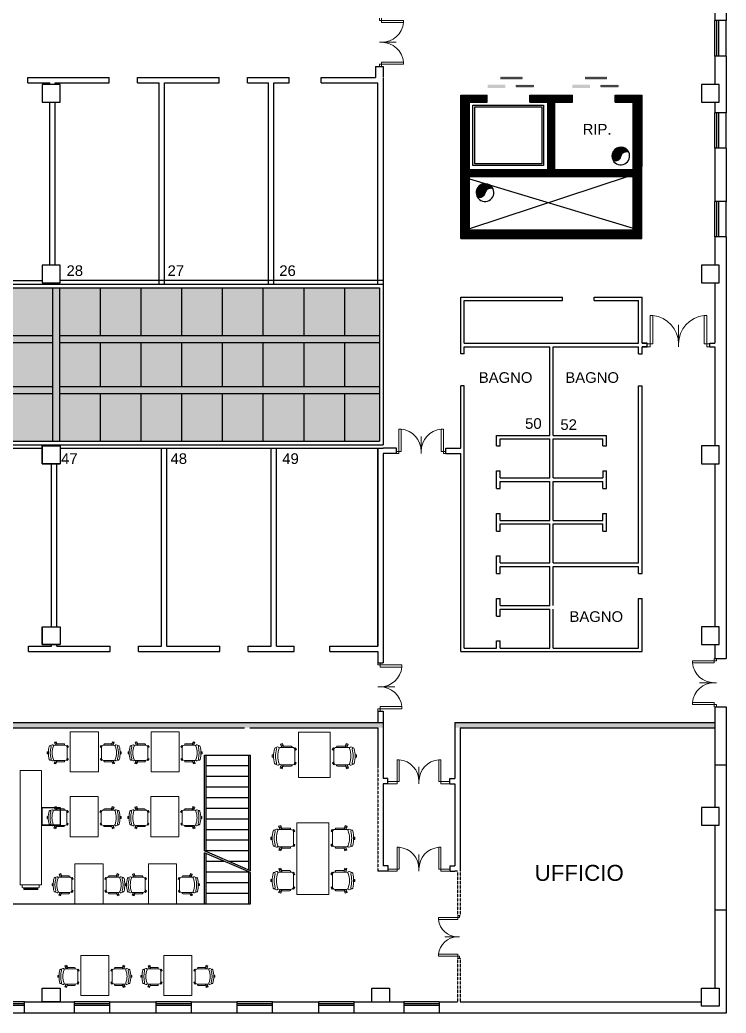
# Model space of a CAD drawing. Header units: millimetres. Extents: x 13992 to 184793, y 17936 to 81681.
# Drawn here: x 162358 to 182292, y 17936 to 45958 of the extents above; entities that cross this region are included whole.
import ezdxf

# ---------------------------------------------------------------- set-up
doc = ezdxf.new("R2010")
doc.units = ezdxf.units.MM
doc.linetypes.add('DASHED', pattern=[0.75, 0.5, -0.25])
doc.linetypes.add('HIDDEN', pattern=[0.375, 0.25, -0.125])
for name, color, linetype in [('ARCHPT', 7, 'Continuous'), ('CARTIGLIO', 7, 'Continuous'), ('numeri_stanze', 11, 'Continuous'), ('PROIEZIONI', 4, 'Continuous'), ('SEZIONI', 7, 'Continuous')]:
    doc.layers.add(name, color=color, linetype=linetype)
doc.layers.add('arredi', color=8, linetype='Continuous', lineweight=5)
doc.layers.add('INFISSI', color=4, linetype='Continuous', lineweight=5)
doc.layers.add('retini', color=7, linetype='Continuous', true_color=0xd9d9d9)
doc.styles.get("Standard").update_dxf_attribs({"font": 'Arial.ttf'})

# ---------------------------------------------------------------- blocks, each defined once
blk = doc.blocks.new('*X11')
at = {"color": 0}
for p, q in [((31287, 78734, 2900), (31538, 78985, 2900)), ((31287, 78717, 2900), (31555, 78984, 2900)), ((31287, 78752, 2900), (31520, 78984, 2900)), ((31289, 78701, 2900), (31571, 78983, 2900)), ((31289, 78772, 2900), (31500, 78982, 2900)), ((31292, 78686, 2900), (31586, 78980, 2900)), ((31294, 78794, 2900), (31478, 78978, 2900)), ((31295, 78671, 2900), (31601, 78977, 2900)), ((31299, 78658, 2900), (31614, 78973, 2900)), ((31301, 78819, 2900), (31453, 78970, 2900)), ((31304, 78644, 2900), (31627, 78968, 2900)), ((31309, 78632, 2900), (31640, 78963, 2900)), ((31315, 78620, 2900), (31652, 78957, 2900)), ((31315, 78850, 2900), (31422, 78957, 2900)), ((31325, 78613, 2900), (31663, 78951, 2900)), ((31339, 78609, 2900), (31674, 78944, 2900)), ((31353, 78605, 2900), (31684, 78937, 2900)), ((31368, 78603, 2900), (31694, 78929, 2900)), ((31386, 78603, 2900), (31556, 78773, 2900)), ((31618, 78835, 2900), (31704, 78921, 2900)), ((31649, 78849, 2900), (31713, 78912, 2900)), ((31672, 78854, 2900), (31722, 78903, 2900)), ((31692, 78856, 2900), (31730, 78894, 2900)), ((31710, 78856, 2900), (31738, 78884, 2900)), ((31725, 78854, 2900), (31745, 78874, 2900)), ((31740, 78851, 2900), (31752, 78863, 2900)), ((31754, 78847, 2900), (31758, 78851, 2900)), ((31405, 78604, 2900), (31542, 78742, 2900)), ((31427, 78609, 2900), (31536, 78718, 2900)), ((31457, 78621, 2900), (31524, 78688, 2900))]:
    blk.add_line(p, q, dxfattribs=at)
blk = doc.blocks.new('AER')
at = {"color": 7}
blk.add_line((240, 65), (240, 65), dxfattribs=at)
for centre, radius, start, end in [((0, 0), 250, 25.7821, 208.2157), ((0, 0), 250, 208.2157, 25.7821), ((162, -43), 164, 67.3642, 166.6336), ((-154, 28), 160, 245.7164, 348.2814)]:
    blk.add_arc(centre, radius, start, end, dxfattribs=at)
blk.add_blockref('*X11', (-31537, -78735, -2900), dxfattribs=at)
blk = doc.blocks.new('*X15')
at = {"color": 0}
for p, q in [((168653, 131530), (169071, 131948)), ((168653, 131565), (169035, 131948)), ((168653, 131601), (169000, 131948)), ((168653, 131636), (168965, 131948)), ((168653, 131671), (168929, 131948)), ((168653, 131707), (168894, 131948)), ((168653, 131742), (168859, 131948)), ((168653, 131777), (168823, 131948)), ((168653, 131813), (168788, 131948)), ((168653, 131848), (168753, 131948)), ((168653, 131884), (168717, 131948)), ((168653, 131919), (168682, 131948)), ((168653, 131495), (168903, 131745)), ((168653, 131459), (168903, 131709)), ((168906, 131748), (169106, 131948)), ((168941, 131748), (169141, 131948)), ((168977, 131748), (169177, 131948)), ((169012, 131748), (169212, 131948)), ((169047, 131748), (169247, 131948)), ((169083, 131748), (169283, 131948)), ((169118, 131748), (169318, 131948)), ((169154, 131748), (169354, 131948)), ((169189, 131748), (169389, 131948)), ((169224, 131748), (169400, 131924)), ((169260, 131748), (169400, 131888)), ((169295, 131748), (169400, 131853)), ((169330, 131748), (169400, 131818)), ((169366, 131748), (169400, 131782)), ((170600, 131780), (170768, 131948)), ((170600, 131816), (170732, 131948)), ((170600, 131851), (170697, 131948)), ((170600, 131886), (170662, 131948)), ((170600, 131922), (170626, 131948)), ((170603, 131748), (170803, 131948)), ((170638, 131748), (170838, 131948)), ((170674, 131748), (170874, 131948)), ((170709, 131748), (170909, 131948)), ((170745, 131748), (170945, 131948)), ((170780, 131748), (170980, 131948)), ((170815, 131748), (171015, 131948)), ((170851, 131748), (171051, 131948)), ((170886, 131748), (171086, 131948)), ((170921, 131748), (171121, 131948)), ((170957, 131748), (171157, 131948)), ((170992, 131748), (171192, 131948)), ((171027, 131748), (171227, 131948)), ((171063, 131748), (171263, 131948)), ((171098, 131748), (171298, 131948)), ((171113, 131550), (171510, 131948)), ((171113, 131586), (171475, 131948)), ((171113, 131621), (171440, 131948)), ((171113, 131657), (171404, 131948)), ((171113, 131692), (171369, 131948)), ((171113, 131727), (171333, 131948)), ((171113, 131515), (171313, 131715)), ((171346, 131748), (171546, 131948)), ((171381, 131748), (171581, 131948)), ((171416, 131748), (171616, 131948)), ((171452, 131748), (171652, 131948)), ((171487, 131748), (171687, 131948)), ((171522, 131748), (171722, 131948)), ((171558, 131748), (171758, 131948)), ((171593, 131748), (171793, 131948)), ((171628, 131748), (171810, 131929)), ((171664, 131748), (171810, 131894)), ((171699, 131748), (171810, 131859)), ((171734, 131748), (171810, 131823)), ((171770, 131748), (171810, 131788)), ((171805, 131748), (171810, 131753)), ((173010, 131751), (173207, 131948)), ((173010, 131786), (173172, 131948)), ((173010, 131821), (173137, 131948)), ((173010, 131857), (173101, 131948)), ((173010, 131892), (173066, 131948)), ((173010, 131927), (173031, 131948)), ((173043, 131748), (173243, 131948)), ((173078, 131748), (173278, 131948)), ((173113, 131748), (173313, 131948)), ((173149, 131748), (173349, 131948)), ((173184, 131748), (173384, 131948)), ((173219, 131748), (173419, 131948)), ((173255, 131748), (173455, 131948)), ((173290, 131748), (173490, 131948)), ((173325, 131748), (173525, 131948)), ((173361, 131748), (173561, 131948)), ((173396, 131748), (173596, 131948)), ((173432, 131748), (173632, 131948)), ((173467, 131748), (173667, 131948)), ((173502, 131748), (173702, 131948)), ((173523, 131733), (173738, 131948)), ((173523, 131698), (173773, 131948)), ((173523, 131662), (173773, 131912)), ((173523, 131627), (173773, 131877)), ((173523, 131592), (173773, 131841)), ((173523, 131556), (173773, 131806)), ((173523, 131521), (173773, 131771)), ((173523, 131486), (173773, 131735)), ((168653, 131424), (168903, 131674)), ((168653, 131389), (168903, 131639)), ((168653, 131353), (168903, 131603)), ((168653, 131318), (168903, 131568)), ((168653, 131283), (168903, 131533)), ((168653, 131247), (168903, 131497)), ((168653, 131212), (168903, 131462)), ((168653, 131176), (168903, 131426)), ((171113, 131480), (171313, 131680)), ((171113, 131444), (171313, 131644)), ((171113, 131409), (171313, 131609)), ((171113, 131374), (171313, 131574)), ((171113, 131338), (171313, 131538)), ((171113, 131303), (171313, 131503)), ((171113, 131268), (171313, 131468)), ((171113, 131232), (171313, 131432)), ((173523, 131450), (173773, 131700)), ((173523, 131415), (173773, 131664)), ((173523, 131380), (173773, 131629)), ((173523, 131344), (173772, 131594)), ((173523, 131309), (173772, 131558)), ((173523, 131273), (173772, 131523)), ((173523, 131238), (173772, 131487)), ((173523, 131203), (173772, 131452)), ((168653, 131141), (168903, 131391)), ((168653, 131106), (168903, 131356)), ((168653, 131070), (168903, 131320)), ((168653, 131035), (168903, 131285)), ((168653, 131000), (168903, 131250)), ((168653, 130964), (168903, 131214)), ((168653, 130929), (168903, 131179)), ((171113, 131197), (171313, 131397)), ((171113, 131162), (171313, 131362)), ((171113, 131126), (171313, 131326)), ((171113, 131091), (171313, 131291)), ((171113, 131056), (171313, 131256)), ((171113, 131020), (171313, 131220)), ((171113, 130985), (171313, 131185)), ((171113, 130949), (171313, 131149)), ((173523, 131167), (173772, 131416)), ((173523, 131132), (173772, 131381)), ((173523, 131097), (173772, 131346)), ((173523, 131061), (173772, 131310)), ((173523, 131026), (173772, 131275)), ((173523, 130991), (173772, 131239)), ((173523, 130955), (173772, 131204)), ((173523, 130920), (173772, 131168)), ((168653, 130894), (168903, 131144)), ((168653, 130858), (168903, 131108)), ((168653, 130823), (168903, 131073)), ((168653, 130788), (168903, 131038)), ((168653, 130752), (168903, 131002)), ((168653, 130717), (168903, 130967)), ((168653, 130681), (168903, 130931)), ((168653, 130646), (168903, 130896)), ((171113, 130914), (171313, 131114)), ((171113, 130879), (171313, 131079)), ((171113, 130843), (171313, 131043)), ((171113, 130808), (171313, 131008)), ((171113, 130773), (171313, 130973)), ((171113, 130737), (171313, 130937)), ((171113, 130702), (171313, 130902)), ((171113, 130667), (171313, 130867)), ((173523, 130885), (173772, 131133)), ((173523, 130849), (173771, 131098)), ((173523, 130814), (173771, 131062)), ((173523, 130779), (173771, 131027)), ((173523, 130743), (173771, 130991)), ((173523, 130708), (173771, 130956)), ((173523, 130672), (173771, 130920)), ((173523, 130637), (173771, 130885)), ((168653, 130611), (168903, 130861)), ((168653, 130575), (168903, 130825)), ((168653, 130540), (168903, 130790)), ((168653, 130505), (168903, 130755)), ((168653, 130469), (168903, 130719)), ((168653, 130434), (168903, 130684)), ((168653, 130399), (168903, 130649)), ((168653, 130363), (168903, 130613)), ((171113, 130631), (171313, 130831)), ((171113, 130596), (171313, 130796)), ((171113, 130561), (171313, 130761)), ((171113, 130525), (171313, 130725)), ((171113, 130490), (171313, 130690)), ((171113, 130454), (171313, 130654)), ((171113, 130419), (171313, 130619)), ((173523, 130602), (173771, 130850)), ((173523, 130566), (173771, 130814)), ((173523, 130531), (173771, 130779)), ((173523, 130496), (173771, 130743)), ((173523, 130460), (173771, 130708)), ((173523, 130425), (173771, 130673)), ((173523, 130390), (173771, 130637)), ((173523, 130354), (173771, 130602)), ((168653, 130328), (168903, 130578)), ((168653, 130293), (168903, 130543)), ((168653, 130257), (168903, 130507)), ((168653, 130222), (168903, 130472)), ((168653, 130187), (168903, 130437)), ((168653, 130151), (168903, 130401)), ((168653, 130116), (168903, 130366)), ((168653, 130080), (168903, 130330)), ((171113, 130384), (171313, 130584)), ((171113, 130348), (171313, 130548)), ((171113, 130313), (171313, 130513)), ((171113, 130278), (171313, 130478)), ((171113, 130242), (171313, 130442)), ((171113, 130207), (171313, 130407)), ((171113, 130172), (171313, 130372)), ((171113, 130136), (171313, 130336)), ((173523, 130319), (173770, 130566)), ((173523, 130284), (173770, 130531)), ((173523, 130248), (173770, 130495)), ((173523, 130213), (173770, 130460)), ((173523, 130177), (173770, 130425)), ((173523, 130142), (173770, 130389)), ((173523, 130107), (173770, 130354)), ((173523, 130071), (173770, 130318)), ((168653, 130045), (168903, 130295)), ((168653, 130010), (168903, 130260)), ((168653, 129974), (168903, 130224)), ((168653, 129939), (168903, 130189)), ((168653, 129904), (168903, 130154)), ((168653, 129868), (168903, 130118)), ((168653, 129833), (168903, 130083)), ((168653, 129798), (168903, 130048)), ((171113, 130101), (171313, 130301)), ((171113, 130066), (171313, 130266)), ((171113, 130030), (171313, 130230)), ((171113, 129995), (171313, 130195)), ((171113, 129960), (171313, 130160)), ((171113, 129924), (171313, 130124)), ((171113, 129889), (171313, 130089)), ((171113, 129853), (171313, 130053)), ((173347, 129648), (173770, 130070)), ((173382, 129648), (173769, 130035)), ((173523, 130036), (173770, 130283)), ((173523, 130001), (173770, 130247)), ((173523, 129965), (173770, 130212)), ((173523, 129930), (173770, 130177)), ((173523, 129895), (173770, 130141)), ((173523, 129859), (173770, 130106)), ((168653, 129762), (168903, 130012)), ((168653, 129727), (168903, 129977)), ((168653, 129692), (168903, 129942)), ((168653, 129656), (168903, 129906)), ((168653, 129621), (168903, 129871)), ((168653, 129409), (169092, 129848)), ((168653, 129444), (169057, 129848)), ((168653, 129479), (169021, 129848)), ((168653, 129515), (168986, 129848)), ((168653, 129550), (168951, 129848)), ((168653, 129585), (168915, 129848)), ((168927, 129648), (169127, 129848)), ((168963, 129648), (169163, 129848)), ((168998, 129648), (169198, 129848)), ((169033, 129648), (169233, 129848)), ((169069, 129648), (169269, 129848)), ((169104, 129648), (169304, 129848)), ((169140, 129648), (169340, 129848)), ((169175, 129648), (169375, 129848)), ((169210, 129648), (169410, 129848)), ((169246, 129648), (169446, 129848)), ((169281, 129648), (169481, 129848)), ((169316, 129648), (169516, 129848)), ((169352, 129648), (169552, 129848)), ((169387, 129648), (169587, 129848)), ((169422, 129648), (169622, 129848)), ((169458, 129648), (169658, 129848)), ((169493, 129648), (169693, 129848)), ((169528, 129648), (169728, 129848)), ((169564, 129648), (169764, 129848)), ((169599, 129648), (169799, 129848)), ((169634, 129648), (169834, 129848)), ((169670, 129648), (169870, 129848)), ((169705, 129648), (169905, 129848)), ((169741, 129648), (169941, 129848)), ((169776, 129648), (169976, 129848)), ((169811, 129648), (170011, 129848)), ((169847, 129648), (170047, 129848)), ((169882, 129648), (170082, 129848)), ((169917, 129648), (170117, 129848)), ((169953, 129648), (170153, 129848)), ((169988, 129648), (170188, 129848)), ((170023, 129648), (170223, 129848)), ((170059, 129648), (170259, 129848)), ((170094, 129648), (170294, 129848)), ((170129, 129648), (170329, 129848)), ((170165, 129648), (170365, 129848)), ((170200, 129648), (170400, 129848)), ((170236, 129648), (170436, 129848)), ((170271, 129648), (170471, 129848)), ((170306, 129648), (170506, 129848)), ((170342, 129648), (170542, 129848)), ((170377, 129648), (170577, 129848)), ((170412, 129648), (170612, 129848)), ((170448, 129648), (170648, 129848)), ((170483, 129648), (170683, 129848)), ((170518, 129648), (170718, 129848)), ((170554, 129648), (170754, 129848)), ((170589, 129648), (170789, 129848)), ((170624, 129648), (170824, 129848)), ((170660, 129648), (170860, 129848)), ((170695, 129648), (170895, 129848)), ((170731, 129648), (170931, 129848)), ((170766, 129648), (170966, 129848)), ((170801, 129648), (171001, 129848)), ((170837, 129648), (171037, 129848)), ((170872, 129648), (171072, 129848)), ((170907, 129648), (171107, 129848)), ((170943, 129648), (171313, 130018)), ((170978, 129648), (171313, 129983)), ((171013, 129648), (171313, 129947)), ((171049, 129648), (171313, 129912)), ((171084, 129648), (171313, 129877)), ((171119, 129648), (171319, 129848)), ((171155, 129648), (171355, 129848)), ((171190, 129648), (171390, 129848)), ((171225, 129648), (171425, 129848)), ((171261, 129648), (171461, 129848)), ((171296, 129648), (171496, 129848)), ((171332, 129648), (171532, 129848)), ((171367, 129648), (171567, 129848)), ((171402, 129648), (171602, 129848)), ((171438, 129648), (171638, 129848)), ((171473, 129648), (171673, 129848)), ((171508, 129648), (171708, 129848)), ((171544, 129648), (171744, 129848)), ((171579, 129648), (171779, 129848)), ((171614, 129648), (171814, 129848)), ((171650, 129648), (171850, 129848)), ((171685, 129648), (171885, 129848)), ((171720, 129648), (171920, 129848)), ((171756, 129648), (171956, 129848)), ((171791, 129648), (171991, 129848)), ((171827, 129648), (172027, 129848)), ((171862, 129648), (172062, 129848)), ((171897, 129648), (172097, 129848)), ((171933, 129648), (172133, 129848)), ((171968, 129648), (172168, 129848)), ((172003, 129648), (172203, 129848)), ((172039, 129648), (172239, 129848)), ((172074, 129648), (172274, 129848)), ((172109, 129648), (172309, 129848)), ((172145, 129648), (172345, 129848)), ((172180, 129648), (172380, 129848)), ((172215, 129648), (172415, 129848)), ((172251, 129648), (172451, 129848)), ((172286, 129648), (172486, 129848)), ((172322, 129648), (172522, 129848)), ((172357, 129648), (172557, 129848)), ((172392, 129648), (172592, 129848)), ((172428, 129648), (172628, 129848)), ((172463, 129648), (172663, 129848)), ((172498, 129648), (172698, 129848)), ((172534, 129648), (172734, 129848)), ((172569, 129648), (172769, 129848)), ((172604, 129648), (172804, 129848)), ((172640, 129648), (172840, 129848)), ((172675, 129648), (172875, 129848)), ((172710, 129648), (172910, 129848)), ((172746, 129648), (172946, 129848)), ((172781, 129648), (172981, 129848)), ((172816, 129648), (173016, 129848)), ((172852, 129648), (173052, 129848)), ((172887, 129648), (173087, 129848)), ((172923, 129648), (173123, 129848)), ((172958, 129648), (173158, 129848)), ((172993, 129648), (173193, 129848)), ((173029, 129648), (173229, 129848)), ((173064, 129648), (173264, 129848)), ((173099, 129648), (173299, 129848)), ((173135, 129648), (173335, 129848)), ((173170, 129648), (173370, 129848)), ((173205, 129648), (173405, 129848)), ((173241, 129648), (173441, 129848)), ((173276, 129648), (173476, 129848)), ((173311, 129648), (173511, 129848)), ((173418, 129648), (173769, 129999)), ((173453, 129648), (173769, 129964)), ((173488, 129648), (173769, 129929)), ((173523, 129647), (173769, 129893)), ((173523, 129612), (173769, 129858)), ((173523, 129576), (173769, 129822)), ((173523, 129541), (173769, 129787)), ((173523, 129506), (173769, 129751)), ((168653, 129373), (168903, 129623)), ((168653, 129338), (168903, 129588)), ((168653, 129303), (168903, 129553)), ((168653, 129267), (168903, 129517)), ((168653, 129232), (168903, 129482)), ((173523, 129470), (173769, 129716)), ((173523, 129435), (173769, 129681)), ((173523, 129400), (173769, 129645)), ((173523, 129364), (173769, 129610)), ((173523, 129329), (173769, 129574)), ((173523, 129294), (173768, 129539)), ((173523, 129258), (173768, 129504)), ((173523, 129223), (173768, 129468)), ((168653, 129197), (168903, 129447)), ((168653, 129161), (168903, 129411)), ((168653, 129126), (168903, 129376)), ((168653, 129090), (168903, 129340)), ((168653, 129055), (168903, 129305)), ((168653, 129020), (168903, 129270)), ((168653, 128984), (168903, 129234)), ((168653, 128949), (168903, 129199)), ((173523, 129188), (173768, 129433)), ((173523, 129152), (173768, 129397)), ((173523, 129117), (173768, 129362)), ((173523, 129081), (173768, 129326)), ((173523, 129046), (173768, 129291)), ((173523, 129011), (173768, 129256)), ((173523, 128975), (173768, 129220)), ((173523, 128940), (173768, 129185)), ((168653, 128914), (168903, 129164)), ((168653, 128878), (168903, 129128)), ((168653, 128843), (168903, 129093)), ((168653, 128808), (168903, 129058)), ((168653, 128772), (168903, 129022)), ((168653, 128737), (168903, 128987)), ((168653, 128702), (168903, 128952)), ((168653, 128666), (168903, 128916)), ((173523, 128905), (173768, 129149)), ((173523, 128869), (173768, 129114)), ((173523, 128834), (173768, 129078)), ((173523, 128799), (173768, 129043)), ((173523, 128763), (173767, 129008)), ((173523, 128728), (173767, 128972)), ((173523, 128693), (173767, 128937)), ((168653, 128631), (168903, 128881)), ((168653, 128596), (168903, 128846)), ((168653, 128560), (168903, 128810)), ((168653, 128525), (168903, 128775)), ((168653, 128489), (168903, 128739)), ((168653, 128454), (168903, 128704)), ((168653, 128419), (168903, 128669)), ((168653, 128383), (168903, 128633)), ((173523, 128657), (173767, 128901)), ((173523, 128622), (173767, 128866)), ((173523, 128586), (173767, 128830)), ((173523, 128551), (173767, 128795)), ((173523, 128516), (173767, 128760)), ((173523, 128480), (173767, 128724)), ((173523, 128445), (173767, 128689)), ((173523, 128410), (173767, 128653)), ((168653, 128348), (168903, 128598)), ((168653, 128313), (168903, 128563)), ((168653, 128277), (168903, 128527)), ((168653, 128242), (168903, 128492)), ((168653, 128207), (168903, 128457)), ((168653, 128171), (168903, 128421)), ((168653, 128136), (168903, 128386)), ((168653, 128101), (168903, 128351)), ((173294, 127898), (173766, 128370)), ((173523, 128374), (173767, 128618)), ((173523, 128339), (173767, 128583)), ((173523, 128304), (173767, 128547)), ((173523, 128268), (173766, 128512)), ((173523, 128233), (173766, 128476)), ((173523, 128198), (173766, 128441)), ((173523, 128162), (173766, 128405)), ((168653, 128065), (168903, 128315)), ((168653, 128030), (168903, 128280)), ((168653, 127994), (168903, 128244)), ((168653, 127959), (168903, 128209)), ((168653, 127924), (168903, 128174)), ((168662, 127898), (168912, 128148)), ((168698, 127898), (168948, 128148)), ((168733, 127898), (168983, 128148)), ((168768, 127898), (169018, 128148)), ((168804, 127898), (169054, 128148)), ((168839, 127898), (169089, 128148)), ((168874, 127898), (169124, 128148)), ((168910, 127898), (169160, 128148)), ((168945, 127898), (169195, 128148)), ((168981, 127898), (169231, 128148)), ((169016, 127898), (169266, 128148)), ((169051, 127898), (169301, 128148)), ((169087, 127898), (169337, 128148)), ((169122, 127898), (169372, 128148)), ((169157, 127898), (169407, 128148)), ((169193, 127898), (169443, 128148)), ((169228, 127898), (169478, 128148)), ((169263, 127898), (169513, 128148)), ((169299, 127898), (169549, 128148)), ((169334, 127898), (169584, 128148)), ((169369, 127898), (169619, 128148)), ((169405, 127898), (169655, 128148)), ((169440, 127898), (169690, 128148)), ((169475, 127898), (169725, 128148)), ((169511, 127898), (169761, 128148)), ((169546, 127898), (169796, 128148)), ((169582, 127898), (169832, 128148)), ((169617, 127898), (169867, 128148)), ((169652, 127898), (169902, 128148)), ((169688, 127898), (169938, 128148)), ((169723, 127898), (169973, 128148)), ((169758, 127898), (170008, 128148)), ((169794, 127898), (170044, 128148)), ((169829, 127898), (170079, 128148)), ((169864, 127898), (170114, 128148)), ((169900, 127898), (170150, 128148)), ((169935, 127898), (170185, 128148)), ((169970, 127898), (170220, 128148)), ((170006, 127898), (170256, 128148)), ((170041, 127898), (170291, 128148)), ((170077, 127898), (170327, 128148)), ((170112, 127898), (170362, 128148)), ((170147, 127898), (170397, 128148)), ((170183, 127898), (170433, 128148)), ((170218, 127898), (170468, 128148)), ((170253, 127898), (170503, 128148)), ((170289, 127898), (170539, 128148)), ((170324, 127898), (170574, 128148)), ((170359, 127898), (170609, 128148)), ((170395, 127898), (170645, 128148)), ((170430, 127898), (170680, 128148)), ((170465, 127898), (170715, 128148)), ((170501, 127898), (170751, 128148)), ((170536, 127898), (170786, 128148)), ((170572, 127898), (170822, 128148)), ((170607, 127898), (170857, 128148)), ((170642, 127898), (170892, 128148)), ((170678, 127898), (170928, 128148)), ((170713, 127898), (170963, 128148)), ((170748, 127898), (170998, 128148)), ((170784, 127898), (171034, 128148)), ((170819, 127898), (171069, 128148)), ((170854, 127898), (171104, 128148)), ((170890, 127898), (171140, 128148)), ((170925, 127898), (171175, 128148)), ((170960, 127898), (171210, 128148)), ((170996, 127898), (171246, 128148)), ((171031, 127898), (171281, 128148)), ((171066, 127898), (171316, 128148)), ((171102, 127898), (171352, 128148)), ((171137, 127898), (171387, 128148)), ((171173, 127898), (171423, 128148)), ((171208, 127898), (171458, 128148)), ((171243, 127898), (171493, 128148)), ((171279, 127898), (171529, 128148)), ((171314, 127898), (171564, 128148)), ((171349, 127898), (171599, 128148)), ((171385, 127898), (171635, 128148)), ((171420, 127898), (171670, 128148)), ((171455, 127898), (171705, 128148)), ((171491, 127898), (171741, 128148)), ((171526, 127898), (171776, 128148)), ((171561, 127898), (171811, 128148)), ((171597, 127898), (171847, 128148)), ((171632, 127898), (171882, 128148)), ((171668, 127898), (171918, 128148)), ((171703, 127898), (171953, 128148)), ((171738, 127898), (171988, 128148)), ((171774, 127898), (172024, 128148)), ((171809, 127898), (172059, 128148)), ((171844, 127898), (172094, 128148)), ((171880, 127898), (172130, 128148)), ((171915, 127898), (172165, 128148)), ((171950, 127898), (172200, 128148)), ((171986, 127898), (172236, 128148)), ((172021, 127898), (172271, 128148)), ((172056, 127898), (172306, 128148)), ((172092, 127898), (172342, 128148)), ((172127, 127898), (172377, 128148)), ((172162, 127898), (172412, 128148)), ((172198, 127898), (172448, 128148)), ((172233, 127898), (172483, 128148)), ((172269, 127898), (172519, 128148)), ((172304, 127898), (172554, 128148)), ((172339, 127898), (172589, 128148)), ((172375, 127898), (172625, 128148)), ((172410, 127898), (172660, 128148)), ((172445, 127898), (172695, 128148)), ((172481, 127898), (172731, 128148)), ((172516, 127898), (172766, 128148)), ((172551, 127898), (172801, 128148)), ((172587, 127898), (172837, 128148)), ((172622, 127898), (172872, 128148)), ((172657, 127898), (172907, 128148)), ((172693, 127898), (172943, 128148)), ((172728, 127898), (172978, 128148)), ((172764, 127898), (173014, 128148)), ((172799, 127898), (173049, 128148)), ((172834, 127898), (173084, 128148)), ((172870, 127898), (173120, 128148)), ((172905, 127898), (173155, 128148)), ((172940, 127898), (173190, 128148)), ((172976, 127898), (173226, 128148)), ((173011, 127898), (173261, 128148)), ((173046, 127898), (173296, 128148)), ((173082, 127898), (173332, 128148)), ((173117, 127898), (173367, 128148)), ((173152, 127898), (173402, 128148)), ((173188, 127898), (173438, 128148)), ((173223, 127898), (173473, 128148)), ((173259, 127898), (173509, 128148)), ((173329, 127898), (173766, 128335)), ((173365, 127898), (173766, 128299)), ((173400, 127898), (173766, 128264)), ((173435, 127898), (173766, 128228)), ((173471, 127898), (173766, 128193)), ((173506, 127898), (173766, 128157)), ((173541, 127898), (173766, 128122)), ((173577, 127898), (173766, 128087)), ((173612, 127898), (173766, 128051)), ((173647, 127898), (173766, 128016)), ((173683, 127898), (173765, 127980)), ((173718, 127898), (173765, 127945)), ((173753, 127898), (173765, 127909))]:
    blk.add_line(p, q, dxfattribs=at)
blk = doc.blocks.new('REI')
at = {"layer": 'ARCHPT', "color": 7}
for p, q in [((-630, 230), (-130, 230)), ((-310, 0), (310, 0))]:
    blk.add_line(p, q, dxfattribs=at)
for points in [[(-630, 280), (-630, 180), (-130, 280), (-130, 180)], [(-310, 50), (-310, -50), (310, 50), (310, -50)], [(670, 280), (670, 180), (170, 280), (170, 180)]]:
    blk.add_trace(points, dxfattribs=at)
blk = doc.blocks.new('PORTA')
at = {"layer": 'INFISSI'}
for p, q in [((-5477.1, 11431.3), (-5482.1, 11431.3)), ((-5477.1, 11431.3), (-5477.1, 11426.3)), ((-5427.1, 11431.3), (-5427.1, 11392.9)), ((-5372.1, 11431.3), (-5377.1, 11431.3)), ((-5377.1, 11431.3), (-5377.1, 11426.3)), ((-5477.1, 11426.3), (-5482.1, 11426.3)), ((-5477.1, 11426.3), (-5477.1, 11376.6)), ((-5472.1, 11426.3), (-5477.1, 11426.3)), ((-5472.1, 11426.3), (-5472.1, 11376.6)), ((-5382.1, 11426.3), (-5382.1, 11376.6)), ((-5377.1, 11426.3), (-5382.1, 11426.3)), ((-5377.1, 11426.3), (-5377.1, 11376.6)), ((-5372.1, 11426.3), (-5377.1, 11426.3)), ((-5472.1, 11376.6), (-5477.1, 11376.6)), ((-5382.1, 11376.6), (-5377.1, 11376.6))]:
    blk.add_line(p, q, dxfattribs=at)
for centre, start, end in [((-5477.1, 11426.3), 275.7392, 0), ((-5377.1, 11426.3), 180, 264.2608)]:
    blk.add_arc(centre, 50, start, end, dxfattribs=at)
blk = doc.blocks.new('porta 180')
at = {"layer": 'INFISSI', "xscale": -16.36363636421078, "yscale": 16.36363636314986, "zscale": 16.36363636415724}
blk.add_blockref('PORTA', (-58703, 159843), dxfattribs=at)
blk = doc.blocks.new('POLTRONCINA')
at = {"layer": 'arredi'}
for p, q in [((-40.9, 34), (-35.2, 35.8)), ((-38.9, 27.8), (-40.9, 34)), ((-38, 28.1), (-38.9, 27.8)), ((-36.9, 24.5), (-38.4, 29.5)), ((-33.2, 29.5), (-35.2, 35.8)), ((-32.7, 24.5), (-34.6, 30.7)), ((-34.2, 29.2), (-33.2, 29.5)), ((-10, 28.5), (-31.6, 28.5)), ((-63.7, -2.6), (-63.6, 3.4)), ((-59.9, 3.4), (-63.6, 3.4)), ((-47.6, 25.7), (-55.5, 22.9)), ((-55.5, 22.9), (-55.1, 23)), ((-7, 24.5), (-39.6, 24.5)), ((-1.5, 21.8), (0.9, 23.6)), ((0, 15.6), (4.4, 18.7)), ((0, 17.5), (0, -17.5)), ((0.9, 23.6), (4.4, 18.7)), ((-60, -2.6), (-63.7, -2.6)), ((-55.5, -22.9), (-55.1, -23)), ((-47.6, -25.7), (-55.1, -23)), ((-39.6, -27.5), (-41.7, -33.6)), ((-7, -24.5), (-39.6, -24.5)), ((-38.7, -27.8), (-39.6, -27.5)), ((-37.6, -24.5), (-39.1, -29.2)), ((-33.3, -24.5), (-35.4, -30.5)), ((-2, -22.4), (0.3, -24.2)), ((0, -16.5), (3.9, -19.4)), ((3.9, -19.4), (0.3, -24.2)), ((-36, -35.5), (-41.7, -33.6)), ((-33.9, -29.4), (-36, -35.5)), ((-34.9, -29.1), (-33.9, -29.4)), ((-10, -28.5), (-31.6, -28.5))]:
    blk.add_line(p, q, dxfattribs=at)
for centre, radius, start, end in [((-36.5, 30.1), 2, 17.3065, 197.3065), ((-31.6, 26.5), 2, 90, 270), ((-10, 26.5), 2, 270, 90), ((-58.7, 0.4), 2, 130.9802, 228.4627), ((19.8, 0), 79.8, 164.8312, 195.1688), ((-54.3, 20.1), 3, 104.5142, 164.8312), ((-54.7, 20), 3, 344.4937, 104.5142), ((17.4, 0), 71.8, 164.4937, 195.5063), ((11.7, 0), 59.8, 158.7605, 201.2395), ((-46.8, 22.7), 3, 338.7605, 104.5142), ((-39.6, 17.5), 7, 90, 127.6345), ((-7, 17.5), 7, 0, 90), ((-1.4, 18.2), 2, 315.9366, 60.1638), ((-54.3, -20.1), 3, 195.1688, 255.4858), ((-54.7, -20), 3, 255.4858, 15.5063), ((-46.8, -22.7), 3, 255.4858, 21.2395), ((-39.6, -17.5), 7, 232.3655, 270), ((-31.6, -26.5), 2, 90, 270), ((-10, -26.5), 2, 270, 90), ((-7, -17.5), 7, 270, 0), ((-1.9, -18.8), 2, 309.2817, 21.554), ((-37.3, -29.9), 2, 161.3065, 341.3065)]:
    blk.add_arc(centre, radius, start, end, dxfattribs=at)
blk = doc.blocks.new('tavolo 4s')
at = {"layer": 'arredi'}
for p, q in [((125648, 350556), (126548, 350556)), ((125648, 348533), (125648, 350556)), ((126548, 348533), (126548, 350556)), ((125648, 348533), (126548, 348533))]:
    blk.add_line(p, q, dxfattribs=at)
at = {"layer": 'arredi', "yscale": 10, "zscale": 10, "rotation": 180}
for p, xscale in [((125548, 350164), -10), ((126648, 350164), 10)]:
    blk.add_blockref('POLTRONCINA', p, dxfattribs=dict(at, xscale=xscale))
at = {"layer": 'arredi', "yscale": 10, "zscale": 10}
for p, xscale in [((125548, 348964), 10), ((126648, 348964), -10)]:
    blk.add_blockref('POLTRONCINA', p, dxfattribs=dict(at, xscale=xscale))
blk = doc.blocks.new('TAVOLO2S')
at = {"layer": 'arredi'}
for p, q in [((41114, 485987), (42014, 485987)), ((41114, 484703), (41114, 485987)), ((42014, 484703), (42014, 485987)), ((41114, 484703), (42014, 484703))]:
    blk.add_line(p, q, dxfattribs=at)
at = {"layer": 'arredi', "yscale": 10, "zscale": 10, "rotation": 180}
for p, xscale in [((41014, 485379), -10), ((42114, 485379), 10)]:
    blk.add_blockref('POLTRONCINA', p, dxfattribs=dict(at, xscale=xscale))

msp = doc.modelspace()

# ---------------------------------------------------------------- hatches: boundary and pattern name
at = {"layer": 'retini'}
h = msp.add_hatch(color=256, dxfattribs=at)
h.dxf.hatch_style = 1
h.paths.add_polyline_path([(135192, 34071), (172512, 34071), (172512, 38401), (135192, 38401)])

# ---------------------------------------------------------------- linework, layer by layer
at = {"layer": 'arredi'}
for p, q in [((171119, 25863), (170219, 25863)), ((170219, 25863), (170219, 24579)), ((171119, 25863), (171119, 24579)), ((171119, 24579), (170219, 24579))]:
    msp.add_line(p, q, dxfattribs=at)
at = {"layer": 'arredi', "ltscale": 25}
for p, q in [((162366, 24780), (162366, 21556)), ((162964, 24782), (162368, 24782)), ((162966, 24780), (162966, 21556)), ((162966, 21556), (162366, 21556)), ((162426, 21555), (162466, 21555)), ((162426, 21555), (162426, 21481)), ((162426, 21481), (162446, 21471)), ((162446, 21471), (162886, 21471)), ((162466, 21451), (162466, 21426)), ((162466, 21451), (162866, 21451)), ((162466, 21426), (162866, 21426)), ((162560, 21451), (162560, 21426)), ((162604, 21451), (162640, 21471)), ((162728, 21451), (162693, 21471)), ((162773, 21451), (162773, 21426)), ((162906, 21555), (162866, 21555)), ((162866, 21451), (162866, 21426)), ((162906, 21481), (162886, 21471)), ((162906, 21555), (162906, 21481))]:
    msp.add_line(p, q, dxfattribs=at)
at = {"layer": 'INFISSI'}
for p, q in [((172940, 24469), (172748, 24469)), ((172940, 24407), (172748, 24407)), ((174304, 24469), (174494, 24469)), ((174304, 24407), (174494, 24407)), ((172940, 22001), (172756, 22001)), ((172940, 21939), (172756, 21939)), ((174304, 22001), (174502, 22001)), ((174304, 21939), (174502, 21939))]:
    msp.add_line(p, q, dxfattribs=at)
at = {"layer": 'PROIEZIONI'}
for p, q in [((181972, 44936), (181972, 45936)), ((182022, 45936), (182022, 44936)), ((182072, 45936), (182072, 44936)), ((182292, 44936), (182292, 45936)), ((181972, 42336), (181972, 43336)), ((182022, 43336), (182022, 42336)), ((182072, 43336), (182072, 42336)), ((182292, 42336), (182292, 43336)), ((179529, 41536), (175050, 40062)), ((175050, 41476), (179670, 40086)), ((181972, 39836), (181972, 40836)), ((182022, 40836), (182022, 39836)), ((182072, 40836), (182072, 39836)), ((182292, 39836), (182292, 40836)), ((167619, 22221), (168119, 22221)), ((167619, 21921), (168819, 21921)), ((167619, 21621), (168819, 21621)), ((167619, 21321), (168819, 21321)), ((167569, 21021), (168869, 21021)), ((162492, 18256), (161492, 18256)), ((164891, 18256), (163891, 18256)), ((167191, 18256), (166191, 18256)), ((169492, 18256), (168492, 18256)), ((171792, 18256), (170792, 18256)), ((174191, 18256), (173191, 18256)), ((161492, 18206), (162492, 18206)), ((161492, 18156), (162492, 18156)), ((162492, 17936), (161492, 17936)), ((163891, 18206), (164891, 18206)), ((163891, 18156), (164891, 18156)), ((164891, 17936), (163891, 17936)), ((166191, 18206), (167191, 18206)), ((166191, 18156), (167191, 18156)), ((167191, 17936), (166191, 17936)), ((168492, 18206), (169492, 18206)), ((168492, 18156), (169492, 18156)), ((169492, 17936), (168492, 17936)), ((170792, 18206), (171792, 18206)), ((170792, 18156), (171792, 18156)), ((171792, 17936), (170792, 17936)), ((173191, 18206), (174191, 18206)), ((173191, 18156), (174191, 18156)), ((174191, 17936), (173191, 17936))]:
    msp.add_line(p, q, dxfattribs=at)
at = {"layer": 'PROIEZIONI', "linetype": 'DASHED', "ltscale": 400000}
for p, q in [((163280, 38401), (163280, 34071)), ((163480, 38401), (163480, 34071)), ((164628, 38401), (164628, 37057)), ((165776, 38401), (165776, 37057)), ((166924, 38401), (166924, 37057)), ((168072, 38401), (168072, 37057)), ((169220, 38401), (169220, 37057)), ((170368, 38401), (170368, 37057)), ((171516, 38401), (171516, 37057)), ((154180, 37057), (163280, 37057)), ((163480, 37057), (172512, 37057)), ((154180, 36857), (163280, 36857)), ((163480, 36857), (172512, 36857)), ((164628, 36857), (164628, 35614)), ((165776, 36857), (165776, 35614)), ((166924, 36857), (166924, 35614)), ((168072, 36857), (168072, 35614)), ((169220, 36857), (169220, 35614)), ((170368, 36857), (170368, 35614)), ((171516, 36857), (171516, 35614)), ((154180, 35614), (163280, 35614)), ((163480, 35614), (172512, 35614)), ((154180, 35414), (163280, 35414)), ((163480, 35414), (172512, 35414)), ((164628, 35414), (164628, 34071)), ((165776, 35414), (165776, 34071)), ((166924, 35414), (166924, 34071)), ((168072, 35414), (168072, 34071)), ((169220, 35414), (169220, 34071)), ((170368, 35414), (170368, 34071)), ((171516, 35414), (171516, 34071)), ((167569, 25210), (168869, 25210)), ((167569, 22512), (167569, 25210)), ((167619, 22490), (167619, 25210)), ((168819, 21976), (168819, 25210)), ((168869, 21954), (168869, 25210)), ((167619, 24921), (168819, 24921)), ((167619, 24621), (168819, 24621)), ((167619, 24321), (168819, 24321)), ((167619, 24021), (168819, 24021)), ((167619, 23721), (168819, 23721)), ((167619, 23421), (168819, 23421)), ((167619, 23121), (168819, 23121)), ((167619, 22821), (168819, 22821)), ((168869, 21954), (167569, 22512)), ((168869, 21899), (167569, 22456)), ((167619, 22521), (168819, 22521)), ((168248, 22221), (168819, 22221)), ((146567, 21021), (167569, 21021))]:
    msp.add_line(p, q, dxfattribs=at)
at = {"layer": 'PROIEZIONI'}
for points in [[(177139, 41848), (175145, 41848), (175145, 43553), (177139, 43553)], [(177089, 41898), (175195, 41898), (175195, 43503), (177089, 43503)]]:
    msp.add_lwpolyline(points, close=True, dxfattribs=at)
at = {"layer": 'retini'}
msp.add_line((172612, 38601), (163492, 38601), dxfattribs=at)
at = {"layer": 'SEZIONI'}
for p, q in [((181972, 47436), (181972, 45936)), ((182292, 47436), (182292, 45936)), ((182292, 45936), (181972, 45936)), ((181972, 44936), (181972, 44136)), ((182292, 44936), (181972, 44936)), ((182292, 44936), (182292, 43336)), ((172399, 44643), (172399, 44336)), ((172399, 44643), (172612, 44643)), ((172612, 44643), (172612, 44348)), ((162582, 44186), (162582, 44336)), ((162582, 44336), (164882, 44336)), ((164882, 44186), (164882, 44336)), ((165682, 44186), (165682, 44336)), ((165682, 44336), (167982, 44336)), ((167982, 44186), (167982, 44336)), ((168782, 44186), (168782, 44336)), ((168782, 44336), (169962, 44336)), ((169962, 44186), (169962, 44336)), ((170862, 44336), (172399, 44336)), ((170862, 44186), (170862, 44336)), ((172612, 44336), (172612, 38501)), ((162582, 44186), (163202, 44186)), ((163492, 44136), (162992, 44136)), ((162992, 44136), (162992, 43636)), ((163202, 44136), (163202, 44186)), ((163352, 44136), (163352, 44186)), ((163352, 44186), (164882, 44186)), ((163492, 43636), (163492, 44136)), ((165682, 44186), (166292, 44186)), ((166292, 38501), (166292, 44186)), ((166442, 38501), (166442, 44186)), ((166442, 44186), (167982, 44186)), ((168782, 44186), (169377, 44186)), ((169377, 38501), (169377, 44186)), ((169527, 38501), (169527, 44186)), ((169527, 44186), (169962, 44186)), ((170862, 44186), (172462, 44186)), ((172462, 38501), (172462, 44186)), ((181592, 44136), (181592, 43636)), ((182092, 44136), (181592, 44136)), ((182092, 43636), (182092, 44136)), ((174800, 39786), (174800, 43836)), ((174800, 43836), (175547, 43836)), ((175547, 43636), (175547, 43836)), ((176747, 43636), (176747, 43836)), ((176747, 43836), (177260, 43836)), ((177260, 43836), (177460, 43836)), ((177460, 43836), (177957, 43836)), ((177957, 43636), (177957, 43836)), ((179157, 43836), (179920, 43836)), ((179157, 43636), (179157, 43836)), ((179912, 39786), (179920, 43836)), ((162992, 43636), (163492, 43636)), ((163202, 39036), (163202, 43636)), ((163352, 39036), (163352, 43636)), ((175050, 41736), (175050, 43636)), ((175050, 43636), (175547, 43636)), ((176747, 43636), (177260, 43636)), ((177260, 41736), (177260, 43636)), ((177460, 41736), (177460, 43636)), ((177460, 43636), (177957, 43636)), ((179157, 43636), (179670, 43636)), ((179670, 41736), (179670, 43636)), ((181592, 43636), (182092, 43636)), ((181972, 43636), (181972, 43336)), ((182292, 43336), (181972, 43336)), ((181972, 42336), (181972, 40836)), ((182292, 42336), (181972, 42336)), ((182292, 42336), (182292, 40836)), ((175050, 41736), (177260, 41736)), ((175050, 40036), (175050, 41536)), ((175050, 41536), (177260, 41536)), ((177260, 41536), (177460, 41536)), ((177460, 41736), (179670, 41736)), ((177460, 41536), (179670, 41536)), ((179670, 40036), (179670, 41536)), ((182292, 40836), (181972, 40836)), ((175050, 40036), (179670, 40036)), ((181972, 39836), (181972, 39036)), ((182292, 39836), (181972, 39836)), ((182292, 39836), (182292, 34236)), ((174800, 39786), (179912, 39786)), ((163492, 39036), (162992, 39036)), ((162992, 39036), (162992, 38536)), ((163492, 38536), (163492, 39036)), ((182092, 39036), (181592, 39036)), ((181592, 39036), (181592, 38536)), ((182092, 38536), (182092, 39036)), ((135092, 38501), (172612, 38501)), ((135192, 38401), (172512, 38401)), ((144992, 38601), (162992, 38601)), ((162992, 38536), (163492, 38536)), ((172512, 38401), (172512, 34071)), ((172612, 38501), (172612, 33971)), ((181592, 38536), (182092, 38536)), ((181972, 38536), (181972, 36836)), ((174800, 36536), (174800, 38136)), ((174800, 38136), (177670, 38136)), ((177670, 38036), (177670, 38136)), ((178570, 38036), (178570, 38136)), ((178570, 38136), (179920, 38136)), ((179920, 36836), (179920, 38136)), ((174900, 36836), (174900, 38036)), ((174900, 38036), (177670, 38036)), ((178570, 38036), (179820, 38036)), ((179820, 36836), (179820, 38036)), ((174900, 36836), (179820, 36836)), ((174900, 36536), (174900, 36736)), ((174900, 36736), (177313, 36736)), ((177313, 34236), (177313, 36736)), ((177413, 34236), (177413, 36736)), ((177413, 36736), (179820, 36736)), ((179820, 36536), (179820, 36736)), ((179920, 36836), (180066, 36836)), ((180066, 36836), (179920, 36836)), ((179920, 36536), (179920, 36736)), ((179920, 36736), (180066, 36736)), ((180066, 36736), (179920, 36736)), ((180066, 36736), (180066, 36836)), ((181833, 36836), (181972, 36836)), ((181833, 36736), (181833, 36836)), ((181833, 36736), (181972, 36736)), ((181972, 36736), (181972, 34236)), ((174900, 36536), (174800, 36536)), ((179820, 36536), (179920, 36536)), ((174800, 33871), (174800, 35636)), ((174900, 35636), (174800, 35636)), ((174900, 28236), (174900, 35636)), ((179820, 30636), (179820, 35636)), ((179820, 35636), (179920, 35636)), ((179920, 30336), (179920, 35636)), ((175813, 34236), (177313, 34236)), ((175813, 33936), (175813, 34236)), ((177413, 34236), (178913, 34236)), ((178913, 33936), (178913, 34236)), ((181972, 34236), (181972, 33936)), ((182292, 34236), (182292, 27940)), ((135092, 33971), (172612, 33971)), ((135192, 34071), (172512, 34071)), ((175813, 33936), (175913, 33936)), ((175913, 34136), (177313, 34136)), ((175913, 33936), (175913, 34136)), ((177313, 33036), (177313, 34136)), ((177413, 33036), (177413, 34136)), ((177413, 34136), (178813, 34136)), ((178813, 33936), (178813, 34136)), ((178813, 33936), (178913, 33936)), ((181592, 33936), (181592, 33436)), ((182092, 33936), (181592, 33936)), ((182092, 33436), (182092, 33936)), ((144992, 33871), (162990, 33871)), ((163490, 33871), (172612, 33871)), ((166352, 28286), (166352, 33871)), ((166502, 28286), (166502, 33871)), ((166502, 28286), (166502, 33871)), ((166502, 28286), (166502, 33871)), ((169452, 28286), (169452, 33871)), ((169602, 28286), (169602, 33871)), ((169602, 28286), (169602, 33871)), ((169602, 28286), (169602, 33871)), ((169602, 28286), (169602, 33871)), ((172462, 28286), (172462, 33871)), ((172462, 33871), (172462, 28286)), ((172990, 33871), (172612, 33871)), ((172612, 33721), (172612, 27821)), ((172990, 33721), (172612, 33721)), ((172990, 33721), (172990, 33871)), ((174377, 33871), (174800, 33871)), ((174377, 33721), (174377, 33871)), ((174377, 33721), (174800, 33721)), ((174800, 28136), (174800, 33721)), ((163252, 28820), (163252, 33433)), ((163402, 28820), (163402, 33433)), ((163402, 28820), (163402, 33428)), ((163402, 28820), (163402, 33428)), ((181592, 33436), (182092, 33436)), ((181972, 33436), (181972, 28836)), ((175813, 33236), (175913, 33236)), ((175813, 32736), (175813, 33236)), ((175913, 33036), (175913, 33236)), ((178813, 33236), (178813, 33036)), ((178813, 33236), (178913, 33236)), ((178913, 32736), (178913, 33236)), ((175913, 33036), (177313, 33036)), ((175913, 32936), (177313, 32936)), ((175913, 32736), (175913, 32936)), ((177313, 31836), (177313, 32936)), ((177413, 33036), (178813, 33036)), ((177413, 32936), (178813, 32936)), ((177413, 31836), (177413, 32936)), ((178813, 32736), (178813, 32936)), ((175813, 32736), (175913, 32736)), ((178813, 32736), (178913, 32736)), ((175813, 32036), (175913, 32036)), ((175813, 31536), (175813, 32036)), ((175913, 31836), (175913, 32036)), ((178813, 32036), (178913, 32036)), ((178813, 31836), (178813, 32036)), ((178913, 31536), (178913, 32036)), ((175913, 31836), (177313, 31836)), ((175913, 31736), (177313, 31736)), ((175913, 31536), (175913, 31736)), ((177313, 30636), (177313, 31736)), ((177413, 31836), (178813, 31836)), ((177413, 30636), (177413, 31736)), ((177413, 31736), (178813, 31736)), ((178813, 31536), (178813, 31736)), ((175813, 31536), (175913, 31536)), ((178813, 31536), (178913, 31536)), ((175813, 30836), (175913, 30836)), ((175813, 30336), (175813, 30836)), ((175913, 30636), (175913, 30836)), ((175913, 30636), (177313, 30636)), ((177413, 30636), (179820, 30636)), ((175813, 30336), (175913, 30336)), ((175913, 30536), (177313, 30536)), ((175913, 30336), (175913, 30536)), ((177313, 29436), (177313, 30536)), ((177413, 29436), (177413, 30536)), ((177413, 30536), (179820, 30536)), ((179820, 30336), (179820, 30536)), ((179820, 30336), (179920, 30336)), ((175813, 29636), (175913, 29636)), ((175813, 29136), (175813, 29636)), ((175913, 29436), (175913, 29636)), ((175913, 29436), (177313, 29436)), ((179820, 28236), (179820, 29636)), ((179820, 29636), (179920, 29636)), ((179920, 28136), (179920, 29636)), ((175913, 29336), (177313, 29336)), ((175913, 29136), (175913, 29336)), ((177313, 28236), (177313, 29336)), ((177413, 28236), (177413, 29336)), ((175813, 29136), (175913, 29136)), ((182092, 28836), (181592, 28836)), ((181592, 28836), (181592, 28336)), ((182092, 28336), (182092, 28836)), ((163252, 28286), (163252, 28327)), ((163402, 28286), (163402, 28327)), ((163402, 28286), (163402, 28327)), ((163402, 28286), (163402, 28327)), ((175813, 28236), (175813, 28436)), ((175813, 28436), (175913, 28436)), ((175913, 28236), (175913, 28436)), ((181592, 28336), (182092, 28336)), ((181972, 28336), (181972, 27940)), ((162602, 28286), (163252, 28286)), ((162602, 28136), (162602, 28286)), ((162602, 28136), (163402, 28136)), ((162602, 28136), (163592, 28136)), ((162602, 28136), (163402, 28136)), ((163402, 28286), (163592, 28286)), ((163592, 28286), (164902, 28286)), ((163592, 28136), (164902, 28136)), ((164902, 28136), (164902, 28286)), ((165702, 28286), (166352, 28286)), ((165702, 28136), (165702, 28286)), ((165702, 28136), (166502, 28136)), ((165702, 28136), (166692, 28136)), ((165702, 28136), (166502, 28136)), ((166502, 28286), (166692, 28286)), ((166692, 28286), (168002, 28286)), ((166692, 28136), (168002, 28136)), ((168002, 28136), (168002, 28286)), ((168802, 28136), (168802, 28286)), ((168802, 28286), (169452, 28286)), ((168802, 28136), (169602, 28136)), ((168802, 28136), (169602, 28136)), ((168802, 28136), (169792, 28136)), ((168802, 28136), (169602, 28136)), ((169602, 28286), (169792, 28286)), ((169792, 28286), (170102, 28286)), ((169792, 28136), (170102, 28136)), ((170102, 28136), (170102, 28286)), ((171102, 28286), (172462, 28286)), ((171102, 28136), (171102, 28286)), ((171102, 28136), (172462, 28136)), ((172462, 28136), (172462, 27821)), ((174800, 28136), (179920, 28136)), ((174900, 28236), (175813, 28236)), ((175913, 28236), (177313, 28236)), ((177413, 28236), (178913, 28236)), ((178913, 28236), (179820, 28236)), ((172462, 27821), (172612, 27821)), ((172462, 26458), (172462, 26136)), ((172462, 26458), (172612, 26458)), ((172612, 26458), (172612, 26136)), ((181972, 26577), (181972, 23736)), ((182292, 26577), (182292, 17936)), ((157499, 26136), (172612, 26136)), ((172612, 26136), (172612, 24557)), ((174633, 26136), (181972, 26136)), ((174633, 26136), (174633, 24557)), ((181972, 26136), (181972, 25986)), ((144992, 25986), (162582, 25986)), ((162582, 25986), (162782, 25986)), ((162782, 25986), (168700, 25986)), ((168850, 25986), (172462, 25986)), ((172462, 25986), (172462, 24936)), ((174783, 25986), (181972, 25986)), ((174783, 25986), (174783, 21939)), ((182292, 24936), (181972, 24936)), ((172748, 24557), (172612, 24557)), ((172612, 24407), (172612, 22089)), ((172748, 24407), (172612, 24407)), ((172748, 24407), (172748, 24557)), ((174494, 24557), (174633, 24557)), ((174494, 24407), (174494, 24557)), ((174494, 24407), (174633, 24407)), ((174633, 24407), (174633, 22089)), ((181592, 23736), (181592, 23236)), ((182092, 23736), (181592, 23736)), ((182092, 23236), (182092, 23736)), ((181592, 23236), (182092, 23236)), ((181972, 23236), (181972, 18636)), ((167569, 21021), (167569, 22456)), ((167619, 21021), (167619, 22435)), ((168819, 21021), (168819, 21921)), ((168869, 21021), (168869, 21899)), ((172756, 21939), (172462, 21939)), ((172756, 22089), (172612, 22089)), ((172756, 21939), (172612, 21939)), ((172756, 21939), (172756, 22089)), ((174502, 22089), (174633, 22089)), ((174502, 21939), (174502, 22089)), ((174502, 21939), (174633, 21939)), ((174714, 21939), (174633, 21939)), ((182292, 20836), (181972, 20836)), ((172292, 18256), (172292, 18636)), ((172292, 18636), (172792, 18636)), ((172792, 18636), (172792, 18256)), ((181592, 18636), (182092, 18636)), ((181592, 18136), (181592, 18636)), ((182092, 18636), (182092, 18136)), ((162492, 18256), (163592, 18256)), ((162492, 18256), (163592, 18256)), ((162492, 17936), (162492, 18256)), ((162492, 17936), (162492, 18256)), ((162492, 18256), (162992, 18256)), ((162492, 18256), (162992, 18256)), ((163142, 18256), (163891, 18256)), ((163492, 18256), (163891, 18256)), ((163891, 18256), (163891, 17936)), ((164891, 18256), (166191, 18256)), ((164891, 18256), (164891, 17936)), ((164891, 18256), (166191, 18256)), ((166191, 18256), (166191, 17936)), ((167191, 18256), (168492, 18256)), ((167191, 18256), (167191, 17936)), ((167191, 18256), (168492, 18256)), ((168492, 17936), (168492, 18256)), ((169492, 18256), (170792, 18256)), ((169492, 17936), (169492, 18256)), ((169492, 18256), (170792, 18256)), ((170792, 17936), (170792, 18256)), ((171792, 18256), (172892, 18256)), ((171792, 17936), (171792, 18256)), ((171792, 18256), (172292, 18256)), ((172442, 18256), (173191, 18256)), ((172792, 18256), (173191, 18256)), ((173191, 18256), (173191, 17936)), ((174191, 18256), (174714, 18256)), ((174191, 18256), (174191, 17936)), ((174191, 18256), (174714, 18256)), ((174783, 18256), (181592, 18256)), ((174783, 18256), (181592, 18256)), ((162992, 17936), (162492, 17936)), ((163242, 17936), (162492, 17936)), ((162992, 17936), (162492, 17936)), ((162992, 17936), (162492, 17936)), ((163242, 17936), (162492, 17936)), ((162992, 17936), (162492, 17936)), ((163242, 17936), (162492, 17936)), ((163242, 17936), (162492, 17936)), ((163891, 17936), (163242, 17936)), ((163891, 17936), (163242, 17936)), ((163891, 17936), (163242, 17936)), ((166191, 17936), (164891, 17936)), ((166191, 17936), (164891, 17936)), ((166191, 17936), (164891, 17936)), ((168492, 17936), (167191, 17936)), ((168492, 17936), (167191, 17936)), ((168492, 17936), (167191, 17936)), ((170792, 17936), (169492, 17936)), ((170792, 17936), (169492, 17936)), ((170792, 17936), (169492, 17936)), ((172292, 17936), (171792, 17936)), ((172542, 17936), (171792, 17936)), ((172292, 17936), (171792, 17936)), ((172542, 17936), (171792, 17936)), ((173191, 17936), (172542, 17936)), ((173191, 17936), (172542, 17936)), ((173191, 17936), (172542, 17936)), ((181592, 17936), (174191, 17936)), ((181592, 17936), (174191, 17936)), ((182292, 17936), (174191, 17936)), ((182092, 18136), (181592, 18136))]:
    msp.add_line(p, q, dxfattribs=at)
at = {"layer": 'SEZIONI', "ltscale": 10000}
for p, q in [((181972, 27940), (182292, 27940)), ((181972, 26577), (182292, 26577))]:
    msp.add_line(p, q, dxfattribs=at)
at = {"layer": 'SEZIONI', "linetype": 'HIDDEN'}
for p, q in [((172462, 24936), (172462, 21939)), ((174714, 21939), (174714, 20686)), ((174783, 21939), (174783, 20686)), ((174714, 20686), (174783, 20686)), ((174714, 19486), (174714, 18256)), ((174714, 19486), (174783, 19486)), ((174783, 19486), (174783, 18256))]:
    msp.add_line(p, q, dxfattribs=at)
at = {"layer": 'SEZIONI', "color": 9}
for points in [[(140110, 26136), (140110, 25986), (172612, 26136), (172612, 25986)], [(174633, 26136), (174633, 25986), (181972, 26136), (181972, 25986)]]:
    msp.add_trace(points, dxfattribs=at)
at = {"layer": 'SEZIONI'}
for points in [[(162992, 33436), (162992, 33436), (162992, 33936), (162992, 33436)], [(162992, 33436), (162992, 33936), (163492, 33936), (163492, 33436)], [(163492, 33436), (163492, 33436), (162992, 33436)], [(162992, 28336), (162992, 28336), (162992, 28836), (162992, 28336)], [(162992, 28336), (162992, 28836), (163492, 28836), (163492, 28336)], [(163492, 28336), (163492, 28336), (162992, 28336)], [(162992, 23236), (162992, 23736), (163492, 23736), (163492, 23236)], [(163492, 23236), (163492, 23236), (162992, 23236)], [(162992, 18256), (162992, 18636), (163492, 18636), (163492, 18256)]]:
    msp.add_3dface(points, dxfattribs=at)

# ---------------------------------------------------------------- block references
at = {"layer": 'arredi'}
for name, p, xscale, yscale, zscale, rotation in [('porta 180', (435282, 68128), -0.7574961893260479, 0.7574961893260479, 0.7574961891978504, 90), ('porta 180', (210494, 377200), 0.9814470223190865, 0.9814470223190865, 0.9814470223190865, 180), ('porta 180', (196874, 300951), 0.770335910958238, 0.770335910958238, 0.770335910958238, 180), ('porta 180', (435238, 4336), 0.7574961885111406, 0.7574961885111406, 0.7574961885111406, 89.99999999999999), ('porta 180', (-80757, 50062), 0.757496188627556, 0.757496188627556, 0.757496188627556, 270), ('TAVOLO2S', (200753, 452412), 0.8800000000046566, 0.8800000000046566, 0.8800000000046566, 180), ('TAVOLO2S', (203032, 452412), 0.8800000000046566, 0.8800000000046566, 0.8800000000046566, 180), ('TAVOLO2S', (200748, 450582), 0.8800000000046566, 0.8800000000046566, 0.8800000000046566, 180), ('TAVOLO2S', (203027, 450582), 0.8800000000046566, 0.8800000000046566, 0.8800000000046566, 180), ('TAVOLO2S', (200886, 448690), 0.8800000000046566, 0.8800000000046566, 0.8800000000046566, 180), ('TAVOLO2S', (202958, 448689), 0.8800000000046566, 0.8800000000046566, 0.8800000000046566, 180), ('porta 180', (-56498, 17), -0.6666666673281731, 0.6666666673281731, 0.6666666672153475, 270), ('TAVOLO2S', (201052, 446103), 0.8800000000046566, 0.8800000000046566, 0.8800000000046566, 180), ('TAVOLO2S', (203396, 446103), 0.8800000000046566, 0.8800000000046566, 0.8800000000046566, 180)]:
    msp.add_blockref(name, p, dxfattribs=dict(at, xscale=xscale, yscale=yscale, zscale=zscale, rotation=rotation))
at = {"layer": 'arredi', "yscale": 10, "zscale": 10}
for p, xscale in [((170119, 25187), 10), ((171219, 25187), -10)]:
    msp.add_blockref('POLTRONCINA', p, dxfattribs=dict(at, xscale=xscale))
at = {"layer": 'arredi', "rotation": 180}
msp.add_blockref('tavolo 4s', (296727, 371836), dxfattribs=at)
at = {"layer": 'INFISSI', "xscale": -0.7574961893260479, "yscale": 0.7574961893260479, "zscale": 0.7574961891978504, "rotation": 180}
for p in [(150819, 287183), (150819, 284714)]:
    msp.add_blockref('porta 180', p, dxfattribs=at)
at = {"layer": 'SEZIONI', "color": 7, "rotation": 180}
for p in [(176230, 44314), (178619, 44314)]:
    msp.add_blockref('REI', p, dxfattribs=at)
at = {"layer": 'SEZIONI', "color": 9}
msp.add_blockref('*X15', (6146, -88112), dxfattribs=at)
at = {"layer": 'SEZIONI', "color": 7}
for p in [(179319, 42117), (175488, 41086)]:
    msp.add_blockref('AER', p, dxfattribs=at)

# ---------------------------------------------------------------- texts
at = {"layer": 'CARTIGLIO'}
for s, height, p in [('RIP.', 300, (178242, 42722)), ('BAGNO', 300, (175311, 35717)), ('BAGNO', 300, (177753, 35717)), ('BAGNO', 300, (177870, 28973)), ('UFFICIO', 450, (176888, 21668))]:
    msp.add_text(s, height=height, dxfattribs=at).set_placement(p)
at = {"layer": 'numeri_stanze'}
for s, p in [('28', (163676, 38733)), ('27', (166527, 38733)), ('26', (169680, 38733)), ('50', (176618, 34420)), ('52', (177614, 34389)), ('47', (163522, 33430)), ('48', (166610, 33430)), ('49', (169764, 33430))]:
    msp.add_text(s, height=300, dxfattribs=at).set_placement(p)

doc.saveas('drawing.dxf')
